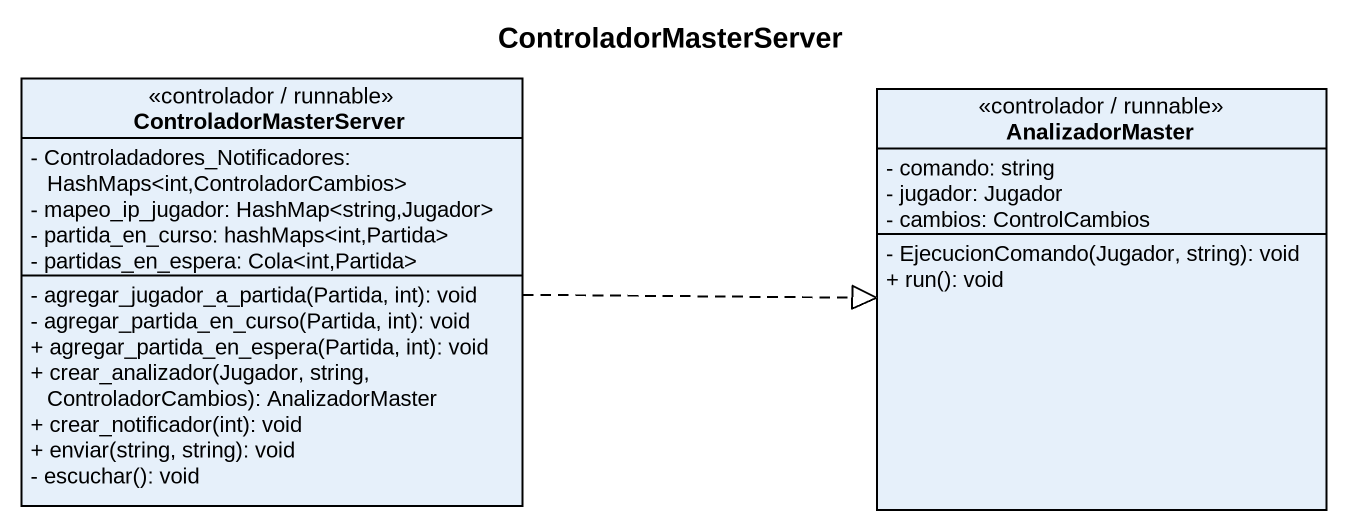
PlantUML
@startuml
title ControladorMasterServer
hide circle
hide empty members
skinparam classAttributeIconSize 0
class ControladorMasterServer <<controlador / runnable>> {
  - Controladadores_Notificadores: HashMaps<int,ControladorCambios>
  - mapeo_ip_jugador: HashMap<string,Jugador>
  - partida_en_curso: hashMaps<int,Partida>
  - partidas_en_espera: Cola<int,Partida>
  - agregar_jugador_a_partida(Partida, int): void
  - agregar_partida_en_curso(Partida, int): void
  + agregar_partida_en_espera(Partida, int): void
  + crear_analizador(Jugador, string, ControladorCambios): AnalizadorMaster
  + crear_notificador(int): void
  + enviar(string, string): void
  - escuchar(): void
}
class AnalizadorMaster <<controlador / runnable>> {
  - comando: string
  - jugador: Jugador
  - cambios: ControlCambios
  - EjecucionComando(Jugador, string): void
  + run(): void
}
ControladorMasterServer .right.|> AnalizadorMaster
@enduml
